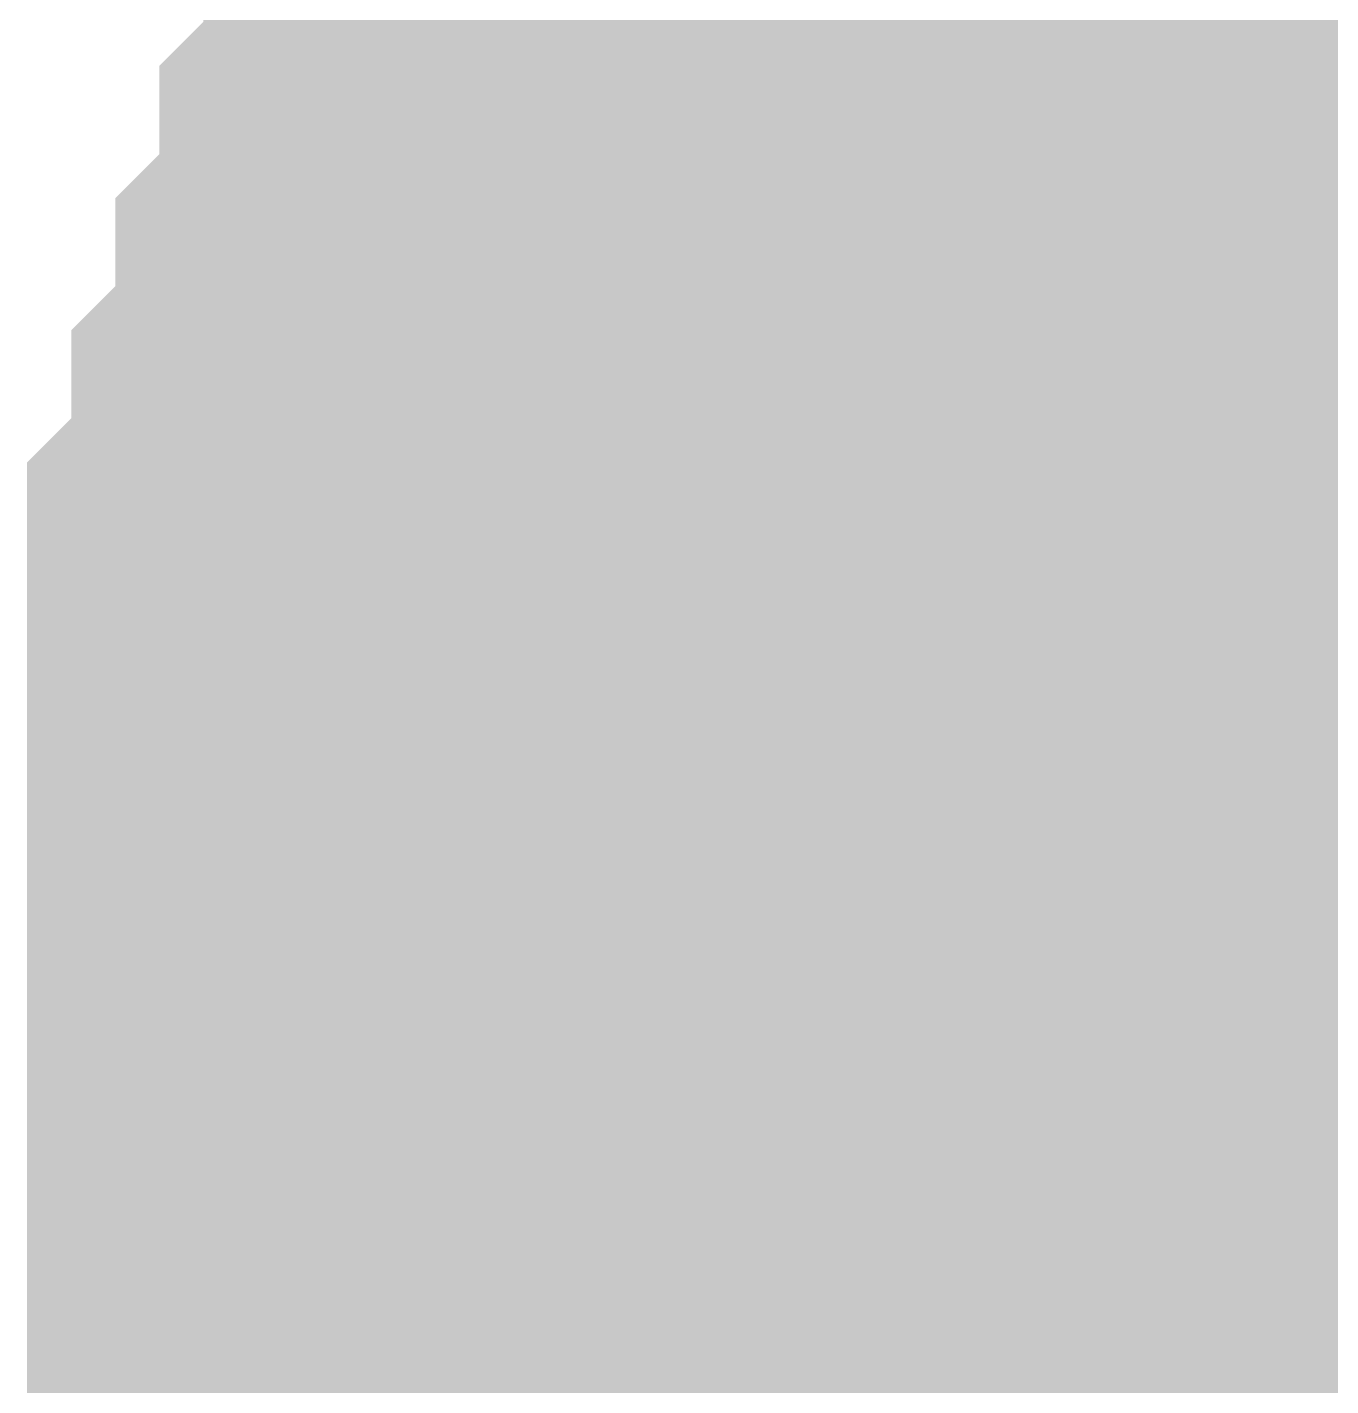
# Model space of a CAD drawing. Extents: x -0.1 to 65.1, y -1.2 to 30.1.
# Drawn here: x 23.9251 to 24.2635, y 6.4999 to 6.8524 of the extents above; entities that cross this region are included whole.
import ezdxf

# ---------------------------------------------------------------- set-up
doc = ezdxf.new("R2010")
doc.units = 0
doc.header["$MEASUREMENT"] = 0
doc.layers.get('0').update_dxf_attribs({"linetype": 'CONTINUOUS'})
doc.layers.add('2D_LINE_126', color=7, linetype='CONTINUOUS')

# ---------------------------------------------------------------- blocks, each defined once
blk = doc.blocks.new('SMOOTH_0$0254')
at = {"const_width": 0.0127}
blk.add_lwpolyline([(-0.00635, 0, 1), (0.00635, 0, 1)], format="xyb", close=True, dxfattribs=at)
blk = doc.blocks.new('DRAWING_63')
at = {"layer": '2D_LINE_126', "const_width": 0.0254}
for points in [[(-6.32079, -0.62865), (-6.32079, -0.64008), (-6.33222, -0.64008), (-6.33222, -0.65151), (-6.34365, -0.65151), (-6.34365, -0.66294), (-6.34365, -0.67437), (-6.34365, -0.6858), (-6.34365, -0.69723), (-6.34365, -0.70866), (-6.34365, -0.72009), (-6.34365, -0.73152), (-6.34365, -0.74295), (-6.34365, -0.75438), (-6.34365, -0.76581), (-6.34365, -0.77724), (-6.34365, -0.78867), (-6.34365, -0.8001), (-6.34365, -0.81153), (-6.34365, -0.82296), (-6.34365, -0.83439), (-6.34365, -0.84582), (-6.34365, -0.85725), (-6.34365, -0.86868), (-6.34365, -0.88011), (-6.34365, -0.89154), (-6.34365, -0.90297), (-6.34365, -0.9144), (-6.34365, -0.92583), (-6.34365, -0.93726), (-6.34365, -0.94869), (-6.34365, -0.96012), (-6.34365, -0.97155), (-6.34365, -0.98298), (-6.34365, -0.99441), (-6.34365, -1.00584), (-6.34365, -1.01727)], [(-6.08076, -1.01727), (-6.08076, -1.00584), (-6.08076, -0.99441), (-6.08076, -0.98298), (-6.08076, -0.97155), (-6.08076, -0.96012), (-6.08076, -0.94869), (-6.08076, -0.93726), (-6.08076, -0.92583), (-6.08076, -0.9144), (-6.08076, -0.90297), (-6.08076, -0.89154), (-6.08076, -0.88011), (-6.08076, -0.86868), (-6.08076, -0.85725), (-6.08076, -0.84582), (-6.08076, -0.83439), (-6.08076, -0.82296), (-6.08076, -0.81153), (-6.08076, -0.8001), (-6.08076, -0.78867), (-6.08076, -0.77724), (-6.08076, -0.76581), (-6.08076, -0.75438), (-6.08076, -0.74295), (-6.08076, -0.73152), (-6.08076, -0.72009), (-6.08076, -0.70866), (-6.08076, -0.69723), (-6.08076, -0.6858), (-6.08076, -0.67437), (-6.08076, -0.66294), (-6.08076, -0.65151), (-6.08076, -0.64008), (-6.08076, -0.62865)], [(-6.35508, -0.62865), (-6.35508, -0.64008), (-6.36651, -0.65151), (-6.37794, -0.66294), (-6.37794, -0.67437), (-6.37794, -0.6858), (-6.37794, -0.69723), (-6.37794, -0.70866), (-6.37794, -0.72009), (-6.37794, -0.73152), (-6.37794, -0.74295), (-6.37794, -0.75438), (-6.37794, -0.76581), (-6.37794, -0.77724), (-6.37794, -0.78867), (-6.37794, -0.8001), (-6.37794, -0.81153), (-6.37794, -0.82296), (-6.37794, -0.83439), (-6.37794, -0.84582), (-6.37794, -0.85725), (-6.37794, -0.86868), (-6.37794, -0.88011), (-6.37794, -0.89154), (-6.37794, -0.90297), (-6.37794, -0.9144), (-6.37794, -0.92583), (-6.37794, -0.93726), (-6.37794, -0.94869), (-6.37794, -0.96012), (-6.37794, -0.97155), (-6.37794, -0.98298), (-6.37794, -0.99441), (-6.37794, -1.00584), (-6.37794, -1.01727)], [(-6.34365, -0.62865), (-6.34365, -0.64008), (-6.35508, -0.64008), (-6.35508, -0.65151), (-6.36651, -0.65151), (-6.36651, -0.66294), (-6.36651, -0.67437), (-6.36651, -0.6858), (-6.36651, -0.69723), (-6.36651, -0.70866), (-6.36651, -0.72009), (-6.36651, -0.73152), (-6.36651, -0.74295), (-6.36651, -0.75438), (-6.36651, -0.76581), (-6.36651, -0.77724), (-6.36651, -0.78867), (-6.36651, -0.8001), (-6.36651, -0.81153), (-6.36651, -0.82296), (-6.36651, -0.83439), (-6.36651, -0.84582), (-6.36651, -0.85725), (-6.36651, -0.86868), (-6.36651, -0.88011), (-6.36651, -0.89154), (-6.36651, -0.90297), (-6.36651, -0.9144), (-6.36651, -0.92583), (-6.36651, -0.93726), (-6.36651, -0.94869), (-6.36651, -0.96012), (-6.36651, -0.97155), (-6.36651, -0.98298), (-6.36651, -0.99441), (-6.36651, -1.00584), (-6.36651, -1.01727)], [(-6.14934, -1.01727), (-6.14934, -1.00584), (-6.14934, -0.99441), (-6.14934, -0.98298), (-6.14934, -0.97155), (-6.14934, -0.96012), (-6.14934, -0.94869), (-6.14934, -0.93726), (-6.14934, -0.92583), (-6.14934, -0.9144), (-6.14934, -0.90297), (-6.14934, -0.89154), (-6.14934, -0.88011), (-6.14934, -0.86868), (-6.14934, -0.85725), (-6.14934, -0.84582), (-6.14934, -0.83439), (-6.14934, -0.82296), (-6.14934, -0.81153), (-6.14934, -0.8001), (-6.14934, -0.78867), (-6.14934, -0.77724), (-6.14934, -0.76581), (-6.14934, -0.75438), (-6.14934, -0.74295), (-6.14934, -0.73152), (-6.14934, -0.72009), (-6.14934, -0.70866), (-6.14934, -0.69723), (-6.14934, -0.6858), (-6.14934, -0.67437), (-6.14934, -0.66294), (-6.14934, -0.65151), (-6.14934, -0.64008), (-6.14934, -0.62865)], [(-6.13791, -1.01727), (-6.13791, -1.00584), (-6.13791, -0.99441), (-6.13791, -0.98298), (-6.13791, -0.97155), (-6.13791, -0.96012), (-6.13791, -0.94869), (-6.13791, -0.93726), (-6.13791, -0.92583), (-6.13791, -0.9144), (-6.13791, -0.90297), (-6.13791, -0.89154), (-6.13791, -0.88011), (-6.13791, -0.86868), (-6.13791, -0.85725), (-6.13791, -0.84582), (-6.13791, -0.83439), (-6.13791, -0.82296), (-6.13791, -0.81153), (-6.13791, -0.8001), (-6.13791, -0.78867), (-6.13791, -0.77724), (-6.13791, -0.76581), (-6.13791, -0.75438), (-6.13791, -0.74295), (-6.13791, -0.73152), (-6.13791, -0.72009), (-6.13791, -0.70866), (-6.13791, -0.69723), (-6.13791, -0.6858), (-6.13791, -0.67437), (-6.13791, -0.66294), (-6.13791, -0.65151), (-6.13791, -0.64008), (-6.13791, -0.62865)], [(-6.12648, -1.01727), (-6.12648, -1.00584), (-6.12648, -0.99441), (-6.12648, -0.98298), (-6.12648, -0.97155), (-6.12648, -0.96012), (-6.12648, -0.94869), (-6.12648, -0.93726), (-6.12648, -0.92583), (-6.12648, -0.9144), (-6.12648, -0.90297), (-6.12648, -0.89154), (-6.12648, -0.88011), (-6.12648, -0.86868), (-6.12648, -0.85725), (-6.12648, -0.84582), (-6.12648, -0.83439), (-6.12648, -0.82296), (-6.12648, -0.81153), (-6.12648, -0.8001), (-6.12648, -0.78867), (-6.12648, -0.77724), (-6.12648, -0.76581), (-6.12648, -0.75438), (-6.12648, -0.74295), (-6.12648, -0.73152), (-6.12648, -0.72009), (-6.12648, -0.70866), (-6.12648, -0.69723), (-6.12648, -0.6858), (-6.12648, -0.67437), (-6.12648, -0.66294), (-6.12648, -0.65151), (-6.12648, -0.64008), (-6.12648, -0.62865)], [(-6.11505, -1.01727), (-6.11505, -1.00584), (-6.11505, -0.99441), (-6.11505, -0.98298), (-6.11505, -0.97155), (-6.11505, -0.96012), (-6.11505, -0.94869), (-6.11505, -0.93726), (-6.11505, -0.92583), (-6.11505, -0.9144), (-6.11505, -0.90297), (-6.11505, -0.89154), (-6.11505, -0.88011), (-6.11505, -0.86868), (-6.11505, -0.85725), (-6.11505, -0.84582), (-6.11505, -0.83439), (-6.11505, -0.82296), (-6.11505, -0.81153), (-6.11505, -0.8001), (-6.11505, -0.78867), (-6.11505, -0.77724), (-6.11505, -0.76581), (-6.11505, -0.75438), (-6.11505, -0.74295), (-6.11505, -0.73152), (-6.11505, -0.72009), (-6.11505, -0.70866), (-6.11505, -0.69723), (-6.11505, -0.6858), (-6.11505, -0.67437), (-6.11505, -0.66294), (-6.11505, -0.65151), (-6.11505, -0.64008), (-6.11505, -0.62865)], [(-6.10362, -1.01727), (-6.10362, -1.00584), (-6.10362, -0.99441), (-6.10362, -0.98298), (-6.10362, -0.97155), (-6.10362, -0.96012), (-6.10362, -0.94869), (-6.10362, -0.93726), (-6.10362, -0.92583), (-6.10362, -0.9144), (-6.10362, -0.90297), (-6.10362, -0.89154), (-6.10362, -0.88011), (-6.10362, -0.86868), (-6.10362, -0.85725), (-6.10362, -0.84582), (-6.10362, -0.83439), (-6.10362, -0.82296), (-6.10362, -0.81153), (-6.10362, -0.8001), (-6.10362, -0.78867), (-6.10362, -0.77724), (-6.10362, -0.76581), (-6.10362, -0.75438), (-6.10362, -0.74295), (-6.10362, -0.73152), (-6.10362, -0.72009), (-6.10362, -0.70866), (-6.10362, -0.69723), (-6.10362, -0.6858), (-6.10362, -0.67437), (-6.10362, -0.66294), (-6.10362, -0.65151), (-6.10362, -0.64008), (-6.10362, -0.62865)], [(-6.33222, -0.62865), (-6.33222, -0.64008), (-6.34365, -0.64008), (-6.34365, -0.65151), (-6.35508, -0.65151), (-6.35508, -0.66294), (-6.35508, -0.67437), (-6.35508, -0.6858), (-6.35508, -0.69723), (-6.35508, -0.70866), (-6.35508, -0.72009), (-6.35508, -0.73152), (-6.35508, -0.74295), (-6.35508, -0.75438), (-6.35508, -0.76581), (-6.35508, -0.77724), (-6.35508, -0.78867), (-6.35508, -0.8001), (-6.35508, -0.81153), (-6.35508, -0.82296), (-6.35508, -0.83439), (-6.35508, -0.84582), (-6.35508, -0.85725), (-6.35508, -0.86868), (-6.35508, -0.88011), (-6.35508, -0.89154), (-6.35508, -0.90297), (-6.35508, -0.9144), (-6.35508, -0.92583), (-6.35508, -0.93726), (-6.35508, -0.94869), (-6.35508, -0.96012), (-6.35508, -0.97155), (-6.35508, -0.98298), (-6.35508, -0.99441), (-6.35508, -1.00584), (-6.35508, -1.01727)], [(-6.18363, -1.01727), (-6.18363, -1.00584), (-6.18363, -0.99441), (-6.18363, -0.98298), (-6.18363, -0.97155), (-6.18363, -0.96012), (-6.18363, -0.94869), (-6.18363, -0.93726), (-6.18363, -0.92583), (-6.18363, -0.9144), (-6.18363, -0.90297), (-6.18363, -0.89154), (-6.18363, -0.88011), (-6.18363, -0.86868), (-6.18363, -0.85725), (-6.18363, -0.84582), (-6.18363, -0.83439), (-6.18363, -0.82296), (-6.18363, -0.81153), (-6.18363, -0.8001), (-6.18363, -0.78867), (-6.18363, -0.77724), (-6.18363, -0.76581), (-6.18363, -0.75438), (-6.18363, -0.74295), (-6.18363, -0.73152), (-6.18363, -0.72009), (-6.18363, -0.70866), (-6.18363, -0.69723), (-6.18363, -0.6858), (-6.18363, -0.67437), (-6.18363, -0.66294), (-6.18363, -0.65151), (-6.18363, -0.64008), (-6.18363, -0.62865)], [(-6.1722, -1.01727), (-6.1722, -1.00584), (-6.1722, -0.99441), (-6.1722, -0.98298), (-6.1722, -0.97155), (-6.1722, -0.96012), (-6.1722, -0.94869), (-6.1722, -0.93726), (-6.1722, -0.92583), (-6.1722, -0.9144), (-6.1722, -0.90297), (-6.1722, -0.89154), (-6.1722, -0.88011), (-6.1722, -0.86868), (-6.1722, -0.85725), (-6.1722, -0.84582), (-6.1722, -0.83439), (-6.1722, -0.82296), (-6.1722, -0.81153), (-6.1722, -0.8001), (-6.1722, -0.78867), (-6.1722, -0.77724), (-6.1722, -0.76581), (-6.1722, -0.75438), (-6.1722, -0.74295), (-6.1722, -0.73152), (-6.1722, -0.72009), (-6.1722, -0.70866), (-6.1722, -0.69723), (-6.1722, -0.6858), (-6.1722, -0.67437), (-6.1722, -0.66294), (-6.1722, -0.65151), (-6.1722, -0.64008), (-6.1722, -0.62865)], [(-6.21792, -0.62865), (-6.21792, -0.64008), (-6.21792, -0.65151), (-6.21792, -0.66294), (-6.21792, -0.67437), (-6.21792, -0.6858), (-6.21792, -0.69723), (-6.21792, -0.70866), (-6.21792, -0.72009), (-6.21792, -0.73152), (-6.21792, -0.74295), (-6.21792, -0.75438), (-6.21792, -0.76581), (-6.21792, -0.77724), (-6.21792, -0.78867), (-6.21792, -0.8001), (-6.21792, -0.81153), (-6.21792, -0.82296), (-6.21792, -0.83439), (-6.21792, -0.84582), (-6.21792, -0.85725), (-6.21792, -0.86868), (-6.21792, -0.88011), (-6.21792, -0.89154), (-6.21792, -0.90297), (-6.21792, -0.9144), (-6.21792, -0.92583), (-6.21792, -0.93726), (-6.21792, -0.94869), (-6.21792, -0.96012), (-6.21792, -0.97155), (-6.21792, -0.98298), (-6.21792, -0.99441), (-6.21792, -1.00584), (-6.21792, -1.01727)], [(-6.20649, -1.01727), (-6.20649, -1.00584), (-6.20649, -0.99441), (-6.20649, -0.98298), (-6.20649, -0.97155), (-6.20649, -0.96012), (-6.20649, -0.94869), (-6.20649, -0.93726), (-6.20649, -0.92583), (-6.20649, -0.9144), (-6.20649, -0.90297), (-6.20649, -0.89154), (-6.20649, -0.88011), (-6.20649, -0.86868), (-6.20649, -0.85725), (-6.20649, -0.84582), (-6.20649, -0.83439), (-6.20649, -0.82296), (-6.20649, -0.81153), (-6.20649, -0.8001), (-6.20649, -0.78867), (-6.20649, -0.77724), (-6.20649, -0.76581), (-6.20649, -0.75438), (-6.20649, -0.74295), (-6.20649, -0.73152), (-6.20649, -0.72009), (-6.20649, -0.70866), (-6.20649, -0.69723), (-6.20649, -0.6858), (-6.20649, -0.67437), (-6.20649, -0.66294), (-6.20649, -0.65151), (-6.20649, -0.64008), (-6.20649, -0.62865)], [(-6.30936, -0.62865), (-6.30936, -0.64008), (-6.32079, -0.64008), (-6.32079, -0.65151), (-6.33222, -0.65151), (-6.33222, -0.66294), (-6.33222, -0.67437), (-6.33222, -0.6858), (-6.33222, -0.69723), (-6.33222, -0.70866), (-6.33222, -0.72009), (-6.33222, -0.73152), (-6.33222, -0.74295), (-6.33222, -0.75438), (-6.33222, -0.76581), (-6.33222, -0.77724), (-6.33222, -0.78867), (-6.33222, -0.8001), (-6.33222, -0.81153), (-6.33222, -0.82296), (-6.33222, -0.83439), (-6.33222, -0.84582), (-6.33222, -0.85725), (-6.33222, -0.86868), (-6.33222, -0.88011), (-6.33222, -0.89154), (-6.33222, -0.90297), (-6.33222, -0.9144), (-6.33222, -0.92583), (-6.33222, -0.93726), (-6.33222, -0.94869), (-6.33222, -0.96012), (-6.33222, -0.97155), (-6.33222, -0.98298), (-6.33222, -0.99441), (-6.33222, -1.00584), (-6.33222, -1.01727)], [(-6.24078, -0.62865), (-6.24078, -0.64008), (-6.24078, -0.65151), (-6.24078, -0.66294), (-6.24078, -0.67437), (-6.24078, -0.6858), (-6.24078, -0.69723), (-6.24078, -0.70866), (-6.24078, -0.72009), (-6.24078, -0.73152), (-6.24078, -0.74295), (-6.24078, -0.75438), (-6.24078, -0.76581), (-6.24078, -0.77724), (-6.24078, -0.78867), (-6.24078, -0.8001), (-6.24078, -0.81153), (-6.24078, -0.82296), (-6.24078, -0.83439), (-6.24078, -0.84582), (-6.24078, -0.85725), (-6.24078, -0.86868), (-6.24078, -0.88011), (-6.24078, -0.89154), (-6.24078, -0.90297), (-6.24078, -0.9144), (-6.24078, -0.92583), (-6.24078, -0.93726), (-6.24078, -0.94869), (-6.24078, -0.96012), (-6.24078, -0.97155), (-6.24078, -0.98298), (-6.24078, -0.99441), (-6.24078, -1.00584), (-6.24078, -1.01727)], [(-6.29793, -0.62865), (-6.29793, -0.64008), (-6.30936, -0.64008), (-6.30936, -0.65151), (-6.32079, -0.65151), (-6.32079, -0.66294), (-6.32079, -0.67437), (-6.32079, -0.6858), (-6.32079, -0.69723), (-6.32079, -0.70866), (-6.32079, -0.72009), (-6.32079, -0.73152), (-6.32079, -0.74295), (-6.32079, -0.75438), (-6.32079, -0.76581), (-6.32079, -0.77724), (-6.32079, -0.78867), (-6.32079, -0.8001), (-6.32079, -0.81153), (-6.32079, -0.82296), (-6.32079, -0.83439), (-6.32079, -0.84582), (-6.32079, -0.85725), (-6.32079, -0.86868), (-6.32079, -0.88011), (-6.32079, -0.89154), (-6.32079, -0.90297), (-6.32079, -0.9144), (-6.32079, -0.92583), (-6.32079, -0.93726), (-6.32079, -0.94869), (-6.32079, -0.96012), (-6.32079, -0.97155), (-6.32079, -0.98298), (-6.32079, -0.99441), (-6.32079, -1.00584), (-6.32079, -1.01727)], [(-6.27507, -0.62865), (-6.27507, -0.64008), (-6.27507, -0.65151), (-6.27507, -0.66294), (-6.27507, -0.67437), (-6.27507, -0.6858), (-6.27507, -0.69723), (-6.27507, -0.70866), (-6.27507, -0.72009), (-6.27507, -0.73152), (-6.27507, -0.74295), (-6.27507, -0.75438), (-6.27507, -0.76581), (-6.27507, -0.77724), (-6.27507, -0.78867), (-6.27507, -0.8001), (-6.27507, -0.81153), (-6.27507, -0.82296), (-6.27507, -0.83439), (-6.27507, -0.84582), (-6.27507, -0.85725), (-6.27507, -0.86868), (-6.27507, -0.88011), (-6.27507, -0.89154), (-6.27507, -0.90297), (-6.27507, -0.9144), (-6.27507, -0.92583), (-6.27507, -0.93726), (-6.27507, -0.94869), (-6.27507, -0.96012), (-6.27507, -0.97155), (-6.27507, -0.98298), (-6.27507, -0.99441), (-6.27507, -1.00584), (-6.27507, -1.01727)], [(-6.2865, -0.62865), (-6.2865, -0.64008), (-6.29793, -0.64008), (-6.29793, -0.65151), (-6.30936, -0.65151), (-6.30936, -0.66294), (-6.30936, -0.67437), (-6.30936, -0.6858), (-6.30936, -0.69723), (-6.30936, -0.70866), (-6.30936, -0.72009), (-6.30936, -0.73152), (-6.30936, -0.74295), (-6.30936, -0.75438), (-6.30936, -0.76581), (-6.30936, -0.77724), (-6.30936, -0.78867), (-6.30936, -0.8001), (-6.30936, -0.81153), (-6.30936, -0.82296), (-6.30936, -0.83439), (-6.30936, -0.84582), (-6.30936, -0.85725), (-6.30936, -0.86868), (-6.30936, -0.88011), (-6.30936, -0.89154), (-6.30936, -0.90297), (-6.30936, -0.9144), (-6.30936, -0.92583), (-6.30936, -0.93726), (-6.30936, -0.94869), (-6.30936, -0.96012), (-6.30936, -0.97155), (-6.30936, -0.98298), (-6.30936, -0.99441), (-6.30936, -1.00584), (-6.30936, -1.01727)], [(-6.29793, -1.01727), (-6.29793, -1.00584), (-6.29793, -0.99441), (-6.29793, -0.98298), (-6.29793, -0.97155), (-6.29793, -0.96012), (-6.29793, -0.94869), (-6.29793, -0.93726), (-6.29793, -0.92583), (-6.29793, -0.9144), (-6.29793, -0.90297), (-6.29793, -0.89154), (-6.29793, -0.88011), (-6.29793, -0.86868), (-6.29793, -0.85725), (-6.29793, -0.84582), (-6.29793, -0.83439), (-6.29793, -0.82296), (-6.29793, -0.81153), (-6.29793, -0.8001), (-6.29793, -0.78867), (-6.29793, -0.77724), (-6.29793, -0.76581), (-6.29793, -0.75438), (-6.29793, -0.74295), (-6.29793, -0.73152), (-6.29793, -0.72009), (-6.29793, -0.70866), (-6.29793, -0.69723), (-6.29793, -0.6858), (-6.29793, -0.67437), (-6.29793, -0.66294), (-6.29793, -0.65151), (-6.2865, -0.65151), (-6.2865, -0.64008), (-6.27507, -0.64008), (-6.26364, -0.64008), (-6.26364, -0.62865)], [(-6.25221, -0.62865), (-6.25221, -0.64008), (-6.26364, -0.64008), (-6.26364, -0.65151), (-6.27507, -0.65151), (-6.2865, -0.65151), (-6.2865, -0.66294), (-6.29793, -0.66294), (-6.30936, -0.66294), (-6.32079, -0.66294), (-6.33222, -0.66294), (-6.34365, -0.66294), (-6.35508, -0.66294), (-6.36651, -0.66294), (-6.37794, -0.66294)], [(-6.22935, -0.62865), (-6.22935, -0.64008), (-6.24078, -0.64008), (-6.25221, -0.64008), (-6.25221, -0.65151), (-6.26364, -0.65151), (-6.26364, -0.66294), (-6.27507, -0.66294), (-6.2865, -0.66294), (-6.2865, -0.67437), (-6.29793, -0.67437), (-6.30936, -0.67437), (-6.32079, -0.67437), (-6.33222, -0.67437), (-6.34365, -0.67437), (-6.35508, -0.67437), (-6.36651, -0.67437), (-6.37794, -0.67437)], [(-6.19506, -0.62865), (-6.19506, -0.64008), (-6.20649, -0.64008), (-6.21792, -0.64008), (-6.22935, -0.64008), (-6.22935, -0.65151), (-6.24078, -0.65151), (-6.25221, -0.65151), (-6.25221, -0.66294), (-6.26364, -0.66294), (-6.26364, -0.67437), (-6.27507, -0.67437), (-6.2865, -0.67437), (-6.2865, -0.6858), (-6.29793, -0.6858), (-6.30936, -0.6858), (-6.32079, -0.6858), (-6.33222, -0.6858), (-6.34365, -0.6858), (-6.35508, -0.6858), (-6.36651, -0.6858), (-6.37794, -0.6858), (-6.38937, -0.69723), (-6.38937, -0.70866), (-6.38937, -0.72009), (-6.4008, -0.73152), (-6.4008, -0.74295), (-6.4008, -0.75438), (-6.4008, -0.76581), (-6.4008, -0.77724), (-6.4008, -0.78867), (-6.4008, -0.8001), (-6.4008, -0.81153), (-6.4008, -0.82296), (-6.4008, -0.83439), (-6.4008, -0.84582), (-6.4008, -0.85725), (-6.4008, -0.86868), (-6.4008, -0.88011), (-6.4008, -0.89154), (-6.4008, -0.90297), (-6.4008, -0.9144), (-6.4008, -0.92583), (-6.4008, -0.93726), (-6.4008, -0.94869), (-6.4008, -0.96012), (-6.4008, -0.97155), (-6.4008, -0.98298), (-6.4008, -0.99441), (-6.4008, -1.00584), (-6.4008, -1.01727)], [(-6.41223, -0.99441), (-6.4008, -0.99441), (-6.38937, -0.99441), (-6.38937, -0.98298), (-6.37794, -0.98298), (-6.36651, -0.98298), (-6.35508, -0.98298), (-6.34365, -0.98298), (-6.33222, -0.98298), (-6.32079, -0.98298), (-6.30936, -0.98298), (-6.29793, -0.98298), (-6.2865, -0.98298), (-6.2865, -0.97155), (-6.27507, -0.97155), (-6.26364, -0.97155), (-6.26364, -0.96012), (-6.25221, -0.96012), (-6.25221, -0.94869), (-6.24078, -0.94869), (-6.22935, -0.94869), (-6.22935, -0.93726), (-6.21792, -0.93726), (-6.20649, -0.93726), (-6.19506, -0.93726), (-6.19506, -0.92583), (-6.18363, -0.92583), (-6.1722, -0.92583), (-6.16077, -0.92583), (-6.16077, -0.9144), (-6.14934, -0.9144), (-6.13791, -0.9144), (-6.12648, -0.9144), (-6.11505, -0.9144), (-6.10362, -0.9144), (-6.09219, -0.9144), (-6.09219, -0.90297), (-6.08076, -0.90297), (-6.06933, -0.90297)], [(-6.16077, -0.62865), (-6.16077, -0.64008), (-6.1722, -0.64008), (-6.18363, -0.64008), (-6.19506, -0.64008), (-6.19506, -0.65151), (-6.20649, -0.65151), (-6.21792, -0.65151), (-6.22935, -0.65151), (-6.22935, -0.66294), (-6.24078, -0.66294), (-6.25221, -0.66294), (-6.25221, -0.67437), (-6.26364, -0.67437), (-6.26364, -0.6858), (-6.27507, -0.6858), (-6.2865, -0.6858), (-6.2865, -0.69723), (-6.29793, -0.69723), (-6.30936, -0.69723), (-6.32079, -0.69723), (-6.33222, -0.69723), (-6.34365, -0.69723), (-6.35508, -0.69723), (-6.36651, -0.69723), (-6.37794, -0.69723), (-6.38937, -0.69723)], [(-6.09219, -0.62865), (-6.09219, -0.64008), (-6.10362, -0.64008), (-6.11505, -0.64008), (-6.12648, -0.64008), (-6.13791, -0.64008), (-6.14934, -0.64008), (-6.16077, -0.64008), (-6.16077, -0.65151), (-6.1722, -0.65151), (-6.18363, -0.65151), (-6.19506, -0.65151), (-6.19506, -0.66294), (-6.20649, -0.66294), (-6.21792, -0.66294), (-6.22935, -0.66294), (-6.22935, -0.67437), (-6.24078, -0.67437), (-6.25221, -0.67437), (-6.25221, -0.6858), (-6.26364, -0.6858), (-6.26364, -0.69723), (-6.27507, -0.69723), (-6.2865, -0.69723), (-6.2865, -0.70866), (-6.29793, -0.70866), (-6.30936, -0.70866), (-6.32079, -0.70866), (-6.33222, -0.70866), (-6.34365, -0.70866), (-6.35508, -0.70866), (-6.36651, -0.70866), (-6.37794, -0.70866), (-6.38937, -0.70866)], [(-6.06933, -0.64008), (-6.08076, -0.64008), (-6.09219, -0.64008), (-6.09219, -0.65151), (-6.10362, -0.65151), (-6.11505, -0.65151), (-6.12648, -0.65151), (-6.13791, -0.65151), (-6.14934, -0.65151), (-6.16077, -0.65151), (-6.16077, -0.66294), (-6.1722, -0.66294), (-6.18363, -0.66294), (-6.19506, -0.66294), (-6.19506, -0.67437), (-6.20649, -0.67437), (-6.21792, -0.67437), (-6.22935, -0.67437), (-6.22935, -0.6858), (-6.24078, -0.6858), (-6.25221, -0.6858), (-6.25221, -0.69723), (-6.26364, -0.69723), (-6.26364, -0.70866), (-6.27507, -0.70866), (-6.2865, -0.70866), (-6.2865, -0.72009), (-6.29793, -0.72009), (-6.30936, -0.72009), (-6.32079, -0.72009), (-6.33222, -0.72009), (-6.34365, -0.72009), (-6.35508, -0.72009), (-6.36651, -0.72009), (-6.37794, -0.72009), (-6.38937, -0.72009), (-6.38937, -0.73152), (-6.4008, -0.73152)], [(-6.06933, -0.65151), (-6.08076, -0.65151), (-6.09219, -0.65151), (-6.09219, -0.66294), (-6.10362, -0.66294), (-6.11505, -0.66294), (-6.12648, -0.66294), (-6.13791, -0.66294), (-6.14934, -0.66294), (-6.16077, -0.66294), (-6.16077, -0.67437), (-6.1722, -0.67437), (-6.18363, -0.67437), (-6.19506, -0.67437), (-6.19506, -0.6858), (-6.20649, -0.6858), (-6.21792, -0.6858), (-6.22935, -0.6858), (-6.22935, -0.69723), (-6.24078, -0.69723), (-6.25221, -0.69723), (-6.25221, -0.70866), (-6.26364, -0.70866), (-6.26364, -0.72009), (-6.27507, -0.72009), (-6.2865, -0.72009), (-6.2865, -0.73152), (-6.29793, -0.73152), (-6.30936, -0.73152), (-6.32079, -0.73152), (-6.33222, -0.73152), (-6.34365, -0.73152), (-6.35508, -0.73152), (-6.36651, -0.73152), (-6.37794, -0.73152), (-6.38937, -0.73152), (-6.38937, -0.74295), (-6.4008, -0.74295)], [(-6.06933, -0.66294), (-6.08076, -0.66294), (-6.09219, -0.66294), (-6.09219, -0.67437), (-6.10362, -0.67437), (-6.11505, -0.67437), (-6.12648, -0.67437), (-6.13791, -0.67437), (-6.14934, -0.67437), (-6.16077, -0.67437), (-6.16077, -0.6858), (-6.1722, -0.6858), (-6.18363, -0.6858), (-6.19506, -0.6858), (-6.19506, -0.69723), (-6.20649, -0.69723), (-6.21792, -0.69723), (-6.22935, -0.69723), (-6.22935, -0.70866), (-6.24078, -0.70866), (-6.25221, -0.70866), (-6.25221, -0.72009), (-6.26364, -0.72009), (-6.26364, -0.73152), (-6.27507, -0.73152), (-6.2865, -0.73152), (-6.2865, -0.74295), (-6.29793, -0.74295), (-6.30936, -0.74295), (-6.32079, -0.74295), (-6.33222, -0.74295), (-6.34365, -0.74295), (-6.35508, -0.74295), (-6.36651, -0.74295), (-6.37794, -0.74295), (-6.38937, -0.74295), (-6.38937, -0.75438), (-6.4008, -0.75438), (-6.41223, -0.76581), (-6.41223, -0.77724), (-6.41223, -0.78867), (-6.41223, -0.8001), (-6.41223, -0.81153), (-6.41223, -0.82296), (-6.41223, -0.83439), (-6.41223, -0.84582), (-6.41223, -0.85725), (-6.41223, -0.86868), (-6.41223, -0.88011), (-6.41223, -0.89154), (-6.41223, -0.90297), (-6.41223, -0.9144), (-6.41223, -0.92583), (-6.41223, -0.93726), (-6.41223, -0.94869), (-6.41223, -0.96012), (-6.41223, -0.97155), (-6.41223, -0.98298), (-6.41223, -0.99441), (-6.41223, -1.00584), (-6.41223, -1.01727)], [(-6.06933, -0.67437), (-6.08076, -0.67437), (-6.09219, -0.67437), (-6.09219, -0.6858), (-6.10362, -0.6858), (-6.11505, -0.6858), (-6.12648, -0.6858), (-6.13791, -0.6858), (-6.14934, -0.6858), (-6.16077, -0.6858), (-6.16077, -0.69723), (-6.1722, -0.69723), (-6.18363, -0.69723), (-6.19506, -0.69723), (-6.19506, -0.70866), (-6.20649, -0.70866), (-6.21792, -0.70866), (-6.22935, -0.70866), (-6.22935, -0.72009), (-6.24078, -0.72009), (-6.25221, -0.72009), (-6.25221, -0.73152), (-6.26364, -0.73152), (-6.26364, -0.74295), (-6.27507, -0.74295), (-6.2865, -0.74295), (-6.2865, -0.75438), (-6.29793, -0.75438), (-6.30936, -0.75438), (-6.32079, -0.75438), (-6.33222, -0.75438), (-6.34365, -0.75438), (-6.35508, -0.75438), (-6.36651, -0.75438), (-6.37794, -0.75438), (-6.38937, -0.75438), (-6.38937, -0.76581), (-6.4008, -0.76581), (-6.41223, -0.76581)], [(-6.06933, -0.6858), (-6.08076, -0.6858), (-6.09219, -0.6858), (-6.09219, -0.69723), (-6.10362, -0.69723), (-6.11505, -0.69723), (-6.12648, -0.69723), (-6.13791, -0.69723), (-6.14934, -0.69723), (-6.16077, -0.69723), (-6.16077, -0.70866), (-6.1722, -0.70866), (-6.18363, -0.70866), (-6.19506, -0.70866), (-6.19506, -0.72009), (-6.20649, -0.72009), (-6.21792, -0.72009), (-6.22935, -0.72009), (-6.22935, -0.73152), (-6.24078, -0.73152), (-6.25221, -0.73152), (-6.25221, -0.74295), (-6.26364, -0.74295), (-6.26364, -0.75438), (-6.27507, -0.75438), (-6.2865, -0.75438), (-6.2865, -0.76581), (-6.29793, -0.76581), (-6.30936, -0.76581), (-6.32079, -0.76581), (-6.33222, -0.76581), (-6.34365, -0.76581), (-6.35508, -0.76581), (-6.36651, -0.76581), (-6.37794, -0.76581), (-6.38937, -0.76581), (-6.38937, -0.77724), (-6.4008, -0.77724), (-6.41223, -0.77724)], [(-6.06933, -0.69723), (-6.08076, -0.69723), (-6.09219, -0.69723), (-6.09219, -0.70866), (-6.10362, -0.70866), (-6.11505, -0.70866), (-6.12648, -0.70866), (-6.13791, -0.70866), (-6.14934, -0.70866), (-6.16077, -0.70866), (-6.16077, -0.72009), (-6.1722, -0.72009), (-6.18363, -0.72009), (-6.19506, -0.72009), (-6.19506, -0.73152), (-6.20649, -0.73152), (-6.21792, -0.73152), (-6.22935, -0.73152), (-6.22935, -0.74295), (-6.24078, -0.74295), (-6.25221, -0.74295), (-6.25221, -0.75438), (-6.26364, -0.75438), (-6.26364, -0.76581), (-6.27507, -0.76581), (-6.2865, -0.76581), (-6.2865, -0.77724), (-6.29793, -0.77724), (-6.30936, -0.77724), (-6.32079, -0.77724), (-6.33222, -0.77724), (-6.34365, -0.77724), (-6.35508, -0.77724), (-6.36651, -0.77724), (-6.37794, -0.77724), (-6.38937, -0.77724), (-6.38937, -0.78867), (-6.4008, -0.78867), (-6.41223, -0.78867)], [(-6.06933, -0.70866), (-6.08076, -0.70866), (-6.09219, -0.70866), (-6.09219, -0.72009), (-6.10362, -0.72009), (-6.11505, -0.72009), (-6.12648, -0.72009), (-6.13791, -0.72009), (-6.14934, -0.72009), (-6.16077, -0.72009), (-6.16077, -0.73152), (-6.1722, -0.73152), (-6.18363, -0.73152), (-6.19506, -0.73152), (-6.19506, -0.74295), (-6.20649, -0.74295), (-6.21792, -0.74295), (-6.22935, -0.74295), (-6.22935, -0.75438), (-6.24078, -0.75438), (-6.25221, -0.75438), (-6.25221, -0.76581), (-6.26364, -0.76581), (-6.26364, -0.77724), (-6.27507, -0.77724), (-6.2865, -0.77724), (-6.2865, -0.78867), (-6.29793, -0.78867), (-6.30936, -0.78867), (-6.32079, -0.78867), (-6.33222, -0.78867), (-6.34365, -0.78867), (-6.35508, -0.78867), (-6.36651, -0.78867), (-6.37794, -0.78867), (-6.38937, -0.78867), (-6.38937, -0.8001), (-6.4008, -0.8001), (-6.41223, -0.8001)], [(-6.06933, -0.72009), (-6.08076, -0.72009), (-6.09219, -0.72009), (-6.09219, -0.73152), (-6.10362, -0.73152), (-6.11505, -0.73152), (-6.12648, -0.73152), (-6.13791, -0.73152), (-6.14934, -0.73152), (-6.16077, -0.73152), (-6.16077, -0.74295), (-6.1722, -0.74295), (-6.18363, -0.74295), (-6.19506, -0.74295), (-6.19506, -0.75438), (-6.20649, -0.75438), (-6.21792, -0.75438), (-6.22935, -0.75438), (-6.22935, -0.76581), (-6.24078, -0.76581), (-6.25221, -0.76581), (-6.25221, -0.77724), (-6.26364, -0.77724), (-6.26364, -0.78867), (-6.27507, -0.78867), (-6.2865, -0.78867), (-6.2865, -0.8001), (-6.29793, -0.8001), (-6.30936, -0.8001), (-6.32079, -0.8001), (-6.33222, -0.8001), (-6.34365, -0.8001), (-6.35508, -0.8001), (-6.36651, -0.8001), (-6.37794, -0.8001), (-6.38937, -0.8001), (-6.38937, -0.81153), (-6.4008, -0.81153), (-6.41223, -0.81153)], [(-6.06933, -0.73152), (-6.08076, -0.73152), (-6.09219, -0.73152), (-6.09219, -0.74295), (-6.10362, -0.74295), (-6.11505, -0.74295), (-6.12648, -0.74295), (-6.13791, -0.74295), (-6.14934, -0.74295), (-6.16077, -0.74295), (-6.16077, -0.75438), (-6.1722, -0.75438), (-6.18363, -0.75438), (-6.19506, -0.75438), (-6.19506, -0.76581), (-6.20649, -0.76581), (-6.21792, -0.76581), (-6.22935, -0.76581), (-6.22935, -0.77724), (-6.24078, -0.77724), (-6.25221, -0.77724), (-6.25221, -0.78867), (-6.26364, -0.78867), (-6.26364, -0.8001), (-6.27507, -0.8001), (-6.2865, -0.8001), (-6.2865, -0.81153), (-6.29793, -0.81153), (-6.30936, -0.81153), (-6.32079, -0.81153), (-6.33222, -0.81153), (-6.34365, -0.81153), (-6.35508, -0.81153), (-6.36651, -0.81153), (-6.37794, -0.81153), (-6.38937, -0.81153), (-6.38937, -0.82296), (-6.4008, -0.82296), (-6.41223, -0.82296)], [(-6.06933, -0.74295), (-6.08076, -0.74295), (-6.09219, -0.74295), (-6.09219, -0.75438), (-6.10362, -0.75438), (-6.11505, -0.75438), (-6.12648, -0.75438), (-6.13791, -0.75438), (-6.14934, -0.75438), (-6.16077, -0.75438), (-6.16077, -0.76581), (-6.1722, -0.76581), (-6.18363, -0.76581), (-6.19506, -0.76581), (-6.19506, -0.77724), (-6.20649, -0.77724), (-6.21792, -0.77724), (-6.22935, -0.77724), (-6.22935, -0.78867), (-6.24078, -0.78867), (-6.25221, -0.78867), (-6.25221, -0.8001), (-6.26364, -0.8001), (-6.26364, -0.81153), (-6.27507, -0.81153), (-6.2865, -0.81153), (-6.2865, -0.82296), (-6.29793, -0.82296), (-6.30936, -0.82296), (-6.32079, -0.82296), (-6.33222, -0.82296), (-6.34365, -0.82296), (-6.35508, -0.82296), (-6.36651, -0.82296), (-6.37794, -0.82296), (-6.38937, -0.82296), (-6.38937, -0.83439), (-6.4008, -0.83439), (-6.41223, -0.83439)], [(-6.06933, -0.75438), (-6.08076, -0.75438), (-6.09219, -0.75438), (-6.09219, -0.76581), (-6.10362, -0.76581), (-6.11505, -0.76581), (-6.12648, -0.76581), (-6.13791, -0.76581), (-6.14934, -0.76581), (-6.16077, -0.76581), (-6.16077, -0.77724), (-6.1722, -0.77724), (-6.18363, -0.77724), (-6.19506, -0.77724), (-6.19506, -0.78867), (-6.20649, -0.78867), (-6.21792, -0.78867), (-6.22935, -0.78867), (-6.22935, -0.8001), (-6.24078, -0.8001), (-6.25221, -0.8001), (-6.25221, -0.81153), (-6.26364, -0.81153), (-6.26364, -0.82296), (-6.27507, -0.82296), (-6.2865, -0.82296), (-6.2865, -0.83439), (-6.29793, -0.83439), (-6.30936, -0.83439), (-6.32079, -0.83439), (-6.33222, -0.83439), (-6.34365, -0.83439), (-6.35508, -0.83439), (-6.36651, -0.83439), (-6.37794, -0.83439), (-6.38937, -0.83439), (-6.38937, -0.84582), (-6.4008, -0.84582), (-6.41223, -0.84582)], [(-6.06933, -0.76581), (-6.08076, -0.76581), (-6.09219, -0.76581), (-6.09219, -0.77724), (-6.10362, -0.77724), (-6.11505, -0.77724), (-6.12648, -0.77724), (-6.13791, -0.77724), (-6.14934, -0.77724), (-6.16077, -0.77724), (-6.16077, -0.78867), (-6.1722, -0.78867), (-6.18363, -0.78867), (-6.19506, -0.78867), (-6.19506, -0.8001), (-6.20649, -0.8001), (-6.21792, -0.8001), (-6.22935, -0.8001), (-6.22935, -0.81153), (-6.24078, -0.81153), (-6.25221, -0.81153), (-6.25221, -0.82296), (-6.26364, -0.82296), (-6.26364, -0.83439), (-6.27507, -0.83439), (-6.2865, -0.83439), (-6.2865, -0.84582), (-6.29793, -0.84582), (-6.30936, -0.84582), (-6.32079, -0.84582), (-6.33222, -0.84582), (-6.34365, -0.84582), (-6.35508, -0.84582), (-6.36651, -0.84582), (-6.37794, -0.84582), (-6.38937, -0.84582), (-6.38937, -0.85725), (-6.4008, -0.85725), (-6.41223, -0.85725)], [(-6.06933, -0.77724), (-6.08076, -0.77724), (-6.09219, -0.77724), (-6.09219, -0.78867), (-6.10362, -0.78867), (-6.11505, -0.78867), (-6.12648, -0.78867), (-6.13791, -0.78867), (-6.14934, -0.78867), (-6.16077, -0.78867), (-6.16077, -0.8001), (-6.1722, -0.8001), (-6.18363, -0.8001), (-6.19506, -0.8001), (-6.19506, -0.81153), (-6.20649, -0.81153), (-6.21792, -0.81153), (-6.22935, -0.81153), (-6.22935, -0.82296), (-6.24078, -0.82296), (-6.25221, -0.82296), (-6.25221, -0.83439), (-6.26364, -0.83439), (-6.26364, -0.84582), (-6.27507, -0.84582), (-6.2865, -0.84582), (-6.2865, -0.85725), (-6.29793, -0.85725), (-6.30936, -0.85725), (-6.32079, -0.85725), (-6.33222, -0.85725), (-6.34365, -0.85725), (-6.35508, -0.85725), (-6.36651, -0.85725), (-6.37794, -0.85725), (-6.38937, -0.85725), (-6.38937, -0.86868), (-6.4008, -0.86868), (-6.41223, -0.86868)], [(-6.06933, -0.78867), (-6.08076, -0.78867), (-6.09219, -0.78867), (-6.09219, -0.8001), (-6.10362, -0.8001), (-6.11505, -0.8001), (-6.12648, -0.8001), (-6.13791, -0.8001), (-6.14934, -0.8001), (-6.16077, -0.8001), (-6.16077, -0.81153), (-6.1722, -0.81153), (-6.18363, -0.81153), (-6.19506, -0.81153), (-6.19506, -0.82296), (-6.20649, -0.82296), (-6.21792, -0.82296), (-6.22935, -0.82296), (-6.22935, -0.83439), (-6.24078, -0.83439), (-6.25221, -0.83439), (-6.25221, -0.84582), (-6.26364, -0.84582), (-6.26364, -0.85725), (-6.27507, -0.85725), (-6.2865, -0.85725), (-6.2865, -0.86868), (-6.29793, -0.86868), (-6.30936, -0.86868), (-6.32079, -0.86868), (-6.33222, -0.86868), (-6.34365, -0.86868), (-6.35508, -0.86868), (-6.36651, -0.86868), (-6.37794, -0.86868), (-6.38937, -0.86868), (-6.38937, -0.88011), (-6.4008, -0.88011), (-6.41223, -0.88011)], [(-6.06933, -0.8001), (-6.08076, -0.8001), (-6.09219, -0.8001), (-6.09219, -0.81153), (-6.10362, -0.81153), (-6.11505, -0.81153), (-6.12648, -0.81153), (-6.13791, -0.81153), (-6.14934, -0.81153), (-6.16077, -0.81153), (-6.16077, -0.82296), (-6.1722, -0.82296), (-6.18363, -0.82296), (-6.19506, -0.82296), (-6.19506, -0.83439), (-6.20649, -0.83439), (-6.21792, -0.83439), (-6.22935, -0.83439), (-6.22935, -0.84582), (-6.24078, -0.84582), (-6.25221, -0.84582), (-6.25221, -0.85725), (-6.26364, -0.85725), (-6.26364, -0.86868), (-6.27507, -0.86868), (-6.2865, -0.86868), (-6.2865, -0.88011), (-6.29793, -0.88011), (-6.30936, -0.88011), (-6.32079, -0.88011), (-6.33222, -0.88011), (-6.34365, -0.88011), (-6.35508, -0.88011), (-6.36651, -0.88011), (-6.37794, -0.88011), (-6.38937, -0.88011), (-6.38937, -0.89154), (-6.4008, -0.89154), (-6.41223, -0.89154)], [(-6.41223, -0.90297), (-6.4008, -0.90297), (-6.38937, -0.90297), (-6.38937, -0.89154), (-6.37794, -0.89154), (-6.36651, -0.89154), (-6.35508, -0.89154), (-6.34365, -0.89154), (-6.33222, -0.89154), (-6.32079, -0.89154), (-6.30936, -0.89154), (-6.29793, -0.89154), (-6.2865, -0.89154), (-6.2865, -0.88011), (-6.27507, -0.88011), (-6.26364, -0.88011), (-6.26364, -0.86868), (-6.25221, -0.86868), (-6.25221, -0.85725), (-6.24078, -0.85725), (-6.22935, -0.85725), (-6.22935, -0.84582), (-6.21792, -0.84582), (-6.20649, -0.84582), (-6.19506, -0.84582), (-6.19506, -0.83439), (-6.18363, -0.83439), (-6.1722, -0.83439), (-6.16077, -0.83439), (-6.16077, -0.82296), (-6.14934, -0.82296), (-6.13791, -0.82296), (-6.12648, -0.82296), (-6.11505, -0.82296), (-6.10362, -0.82296), (-6.09219, -0.82296), (-6.09219, -0.81153), (-6.08076, -0.81153), (-6.06933, -0.81153)], [(-6.41223, -0.9144), (-6.4008, -0.9144), (-6.38937, -0.9144), (-6.38937, -0.90297), (-6.37794, -0.90297), (-6.36651, -0.90297), (-6.35508, -0.90297), (-6.34365, -0.90297), (-6.33222, -0.90297), (-6.32079, -0.90297), (-6.30936, -0.90297), (-6.29793, -0.90297), (-6.2865, -0.90297), (-6.2865, -0.89154), (-6.27507, -0.89154), (-6.26364, -0.89154), (-6.26364, -0.88011), (-6.25221, -0.88011), (-6.25221, -0.86868), (-6.24078, -0.86868), (-6.22935, -0.86868), (-6.22935, -0.85725), (-6.21792, -0.85725), (-6.20649, -0.85725), (-6.19506, -0.85725), (-6.19506, -0.84582), (-6.18363, -0.84582), (-6.1722, -0.84582), (-6.16077, -0.84582), (-6.16077, -0.83439), (-6.14934, -0.83439), (-6.13791, -0.83439), (-6.12648, -0.83439), (-6.11505, -0.83439), (-6.10362, -0.83439), (-6.09219, -0.83439), (-6.09219, -0.82296), (-6.08076, -0.82296), (-6.06933, -0.82296)], [(-6.41223, -0.92583), (-6.4008, -0.92583), (-6.38937, -0.92583), (-6.38937, -0.9144), (-6.37794, -0.9144), (-6.36651, -0.9144), (-6.35508, -0.9144), (-6.34365, -0.9144), (-6.33222, -0.9144), (-6.32079, -0.9144), (-6.30936, -0.9144), (-6.29793, -0.9144), (-6.2865, -0.9144), (-6.2865, -0.90297), (-6.27507, -0.90297), (-6.26364, -0.90297), (-6.26364, -0.89154), (-6.25221, -0.89154), (-6.25221, -0.88011), (-6.24078, -0.88011), (-6.22935, -0.88011), (-6.22935, -0.86868), (-6.21792, -0.86868), (-6.20649, -0.86868), (-6.19506, -0.86868), (-6.19506, -0.85725), (-6.18363, -0.85725), (-6.1722, -0.85725), (-6.16077, -0.85725), (-6.16077, -0.84582), (-6.14934, -0.84582), (-6.13791, -0.84582), (-6.12648, -0.84582), (-6.11505, -0.84582), (-6.10362, -0.84582), (-6.09219, -0.84582), (-6.09219, -0.83439), (-6.08076, -0.83439), (-6.06933, -0.83439)], [(-6.41223, -0.93726), (-6.4008, -0.93726), (-6.38937, -0.93726), (-6.38937, -0.92583), (-6.37794, -0.92583), (-6.36651, -0.92583), (-6.35508, -0.92583), (-6.34365, -0.92583), (-6.33222, -0.92583), (-6.32079, -0.92583), (-6.30936, -0.92583), (-6.29793, -0.92583), (-6.2865, -0.92583), (-6.2865, -0.9144), (-6.27507, -0.9144), (-6.26364, -0.9144), (-6.26364, -0.90297), (-6.25221, -0.90297), (-6.25221, -0.89154), (-6.24078, -0.89154), (-6.22935, -0.89154), (-6.22935, -0.88011), (-6.21792, -0.88011), (-6.20649, -0.88011), (-6.19506, -0.88011), (-6.19506, -0.86868), (-6.18363, -0.86868), (-6.1722, -0.86868), (-6.16077, -0.86868), (-6.16077, -0.85725), (-6.14934, -0.85725), (-6.13791, -0.85725), (-6.12648, -0.85725), (-6.11505, -0.85725), (-6.10362, -0.85725), (-6.09219, -0.85725), (-6.09219, -0.84582), (-6.08076, -0.84582), (-6.06933, -0.84582)], [(-6.41223, -0.94869), (-6.4008, -0.94869), (-6.38937, -0.94869), (-6.38937, -0.93726), (-6.37794, -0.93726), (-6.36651, -0.93726), (-6.35508, -0.93726), (-6.34365, -0.93726), (-6.33222, -0.93726), (-6.32079, -0.93726), (-6.30936, -0.93726), (-6.29793, -0.93726), (-6.2865, -0.93726), (-6.2865, -0.92583), (-6.27507, -0.92583), (-6.26364, -0.92583), (-6.26364, -0.9144), (-6.25221, -0.9144), (-6.25221, -0.90297), (-6.24078, -0.90297), (-6.22935, -0.90297), (-6.22935, -0.89154), (-6.21792, -0.89154), (-6.20649, -0.89154), (-6.19506, -0.89154), (-6.19506, -0.88011), (-6.18363, -0.88011), (-6.1722, -0.88011), (-6.16077, -0.88011), (-6.16077, -0.86868), (-6.14934, -0.86868), (-6.13791, -0.86868), (-6.12648, -0.86868), (-6.11505, -0.86868), (-6.10362, -0.86868), (-6.09219, -0.86868), (-6.09219, -0.85725), (-6.08076, -0.85725), (-6.06933, -0.85725)], [(-6.41223, -0.96012), (-6.4008, -0.96012), (-6.38937, -0.96012), (-6.38937, -0.94869), (-6.37794, -0.94869), (-6.36651, -0.94869), (-6.35508, -0.94869), (-6.34365, -0.94869), (-6.33222, -0.94869), (-6.32079, -0.94869), (-6.30936, -0.94869), (-6.29793, -0.94869), (-6.2865, -0.94869), (-6.2865, -0.93726), (-6.27507, -0.93726), (-6.26364, -0.93726), (-6.26364, -0.92583), (-6.25221, -0.92583), (-6.25221, -0.9144), (-6.24078, -0.9144), (-6.22935, -0.9144), (-6.22935, -0.90297), (-6.21792, -0.90297), (-6.20649, -0.90297), (-6.19506, -0.90297), (-6.19506, -0.89154), (-6.18363, -0.89154), (-6.1722, -0.89154), (-6.16077, -0.89154), (-6.16077, -0.88011), (-6.14934, -0.88011), (-6.13791, -0.88011), (-6.12648, -0.88011), (-6.11505, -0.88011), (-6.10362, -0.88011), (-6.09219, -0.88011), (-6.09219, -0.86868), (-6.08076, -0.86868), (-6.06933, -0.86868)], [(-6.41223, -0.97155), (-6.4008, -0.97155), (-6.38937, -0.97155), (-6.38937, -0.96012), (-6.37794, -0.96012), (-6.36651, -0.96012), (-6.35508, -0.96012), (-6.34365, -0.96012), (-6.33222, -0.96012), (-6.32079, -0.96012), (-6.30936, -0.96012), (-6.29793, -0.96012), (-6.2865, -0.96012), (-6.2865, -0.94869), (-6.27507, -0.94869), (-6.26364, -0.94869), (-6.26364, -0.93726), (-6.25221, -0.93726), (-6.25221, -0.92583), (-6.24078, -0.92583), (-6.22935, -0.92583), (-6.22935, -0.9144), (-6.21792, -0.9144), (-6.20649, -0.9144), (-6.19506, -0.9144), (-6.19506, -0.90297), (-6.18363, -0.90297), (-6.1722, -0.90297), (-6.16077, -0.90297), (-6.16077, -0.89154), (-6.14934, -0.89154), (-6.13791, -0.89154), (-6.12648, -0.89154), (-6.11505, -0.89154), (-6.10362, -0.89154), (-6.09219, -0.89154), (-6.09219, -0.88011), (-6.08076, -0.88011), (-6.06933, -0.88011)], [(-6.41223, -0.98298), (-6.4008, -0.98298), (-6.38937, -0.98298), (-6.38937, -0.97155), (-6.37794, -0.97155), (-6.36651, -0.97155), (-6.35508, -0.97155), (-6.34365, -0.97155), (-6.33222, -0.97155), (-6.32079, -0.97155), (-6.30936, -0.97155), (-6.29793, -0.97155), (-6.2865, -0.97155), (-6.2865, -0.96012), (-6.27507, -0.96012), (-6.26364, -0.96012), (-6.26364, -0.94869), (-6.25221, -0.94869), (-6.25221, -0.93726), (-6.24078, -0.93726), (-6.22935, -0.93726), (-6.22935, -0.92583), (-6.21792, -0.92583), (-6.20649, -0.92583), (-6.19506, -0.92583), (-6.19506, -0.9144), (-6.18363, -0.9144), (-6.1722, -0.9144), (-6.16077, -0.9144), (-6.16077, -0.90297), (-6.14934, -0.90297), (-6.13791, -0.90297), (-6.12648, -0.90297), (-6.11505, -0.90297), (-6.10362, -0.90297), (-6.09219, -0.90297), (-6.09219, -0.89154), (-6.08076, -0.89154), (-6.06933, -0.89154)], [(-6.41223, -1.00584), (-6.4008, -1.00584), (-6.38937, -1.00584), (-6.38937, -0.99441), (-6.37794, -0.99441), (-6.36651, -0.99441), (-6.35508, -0.99441), (-6.34365, -0.99441), (-6.33222, -0.99441), (-6.32079, -0.99441), (-6.30936, -0.99441), (-6.29793, -0.99441), (-6.2865, -0.99441), (-6.2865, -0.98298), (-6.27507, -0.98298), (-6.26364, -0.98298), (-6.26364, -0.97155), (-6.25221, -0.97155), (-6.25221, -0.96012), (-6.24078, -0.96012), (-6.22935, -0.96012), (-6.22935, -0.94869), (-6.21792, -0.94869), (-6.20649, -0.94869), (-6.19506, -0.94869), (-6.19506, -0.93726), (-6.18363, -0.93726), (-6.1722, -0.93726), (-6.16077, -0.93726), (-6.16077, -0.92583), (-6.14934, -0.92583), (-6.13791, -0.92583), (-6.12648, -0.92583), (-6.11505, -0.92583), (-6.10362, -0.92583), (-6.09219, -0.92583), (-6.09219, -0.9144), (-6.08076, -0.9144), (-6.06933, -0.9144)], [(-6.38937, -1.01727), (-6.38937, -1.00584), (-6.37794, -1.00584), (-6.36651, -1.00584), (-6.35508, -1.00584), (-6.34365, -1.00584), (-6.33222, -1.00584), (-6.32079, -1.00584), (-6.30936, -1.00584), (-6.29793, -1.00584), (-6.2865, -1.00584), (-6.2865, -0.99441), (-6.27507, -0.99441), (-6.26364, -0.99441), (-6.26364, -0.98298), (-6.25221, -0.98298), (-6.25221, -0.97155), (-6.24078, -0.97155), (-6.22935, -0.97155), (-6.22935, -0.96012), (-6.21792, -0.96012), (-6.20649, -0.96012), (-6.19506, -0.96012), (-6.19506, -0.94869), (-6.18363, -0.94869), (-6.1722, -0.94869), (-6.16077, -0.94869), (-6.16077, -0.93726), (-6.14934, -0.93726), (-6.13791, -0.93726), (-6.12648, -0.93726), (-6.11505, -0.93726), (-6.10362, -0.93726), (-6.09219, -0.93726), (-6.09219, -0.92583), (-6.08076, -0.92583), (-6.06933, -0.92583)], [(-6.2865, -1.01727), (-6.2865, -1.00584), (-6.27507, -1.00584), (-6.26364, -1.00584), (-6.26364, -0.99441), (-6.25221, -0.99441), (-6.25221, -0.98298), (-6.24078, -0.98298), (-6.22935, -0.98298), (-6.22935, -0.97155), (-6.21792, -0.97155), (-6.20649, -0.97155), (-6.19506, -0.97155), (-6.19506, -0.96012), (-6.18363, -0.96012), (-6.1722, -0.96012), (-6.16077, -0.96012), (-6.16077, -0.94869), (-6.14934, -0.94869), (-6.13791, -0.94869), (-6.12648, -0.94869), (-6.11505, -0.94869), (-6.10362, -0.94869), (-6.09219, -0.94869), (-6.09219, -0.93726), (-6.08076, -0.93726), (-6.06933, -0.93726)], [(-6.26364, -1.01727), (-6.26364, -1.00584), (-6.25221, -1.00584), (-6.25221, -0.99441), (-6.24078, -0.99441), (-6.22935, -0.99441), (-6.22935, -0.98298), (-6.21792, -0.98298), (-6.20649, -0.98298), (-6.19506, -0.98298), (-6.19506, -0.97155), (-6.18363, -0.97155), (-6.1722, -0.97155), (-6.16077, -0.97155), (-6.16077, -0.96012), (-6.14934, -0.96012), (-6.13791, -0.96012), (-6.12648, -0.96012), (-6.11505, -0.96012), (-6.10362, -0.96012), (-6.09219, -0.96012), (-6.09219, -0.94869), (-6.08076, -0.94869), (-6.06933, -0.94869)], [(-6.25221, -1.01727), (-6.25221, -1.00584), (-6.24078, -1.00584), (-6.22935, -1.00584), (-6.22935, -0.99441), (-6.21792, -0.99441), (-6.20649, -0.99441), (-6.19506, -0.99441), (-6.19506, -0.98298), (-6.18363, -0.98298), (-6.1722, -0.98298), (-6.16077, -0.98298), (-6.16077, -0.97155), (-6.14934, -0.97155), (-6.13791, -0.97155), (-6.12648, -0.97155), (-6.11505, -0.97155), (-6.10362, -0.97155), (-6.09219, -0.97155), (-6.09219, -0.96012), (-6.08076, -0.96012), (-6.06933, -0.96012)], [(-6.22935, -1.01727), (-6.22935, -1.00584), (-6.21792, -1.00584), (-6.20649, -1.00584), (-6.19506, -1.00584), (-6.19506, -0.99441), (-6.18363, -0.99441), (-6.1722, -0.99441), (-6.16077, -0.99441), (-6.16077, -0.98298), (-6.14934, -0.98298), (-6.13791, -0.98298), (-6.12648, -0.98298), (-6.11505, -0.98298), (-6.10362, -0.98298), (-6.09219, -0.98298), (-6.09219, -0.97155), (-6.08076, -0.97155), (-6.06933, -0.97155)], [(-6.19506, -1.01727), (-6.19506, -1.00584), (-6.18363, -1.00584), (-6.1722, -1.00584), (-6.16077, -1.00584), (-6.16077, -0.99441), (-6.14934, -0.99441), (-6.13791, -0.99441), (-6.12648, -0.99441), (-6.11505, -0.99441), (-6.10362, -0.99441), (-6.09219, -0.99441), (-6.09219, -0.98298), (-6.08076, -0.98298), (-6.06933, -0.98298)], [(-6.16077, -1.01727), (-6.16077, -1.00584), (-6.14934, -1.00584), (-6.13791, -1.00584), (-6.12648, -1.00584), (-6.11505, -1.00584), (-6.10362, -1.00584), (-6.09219, -1.00584), (-6.09219, -0.99441), (-6.08076, -0.99441), (-6.06933, -0.99441)], [(-6.09219, -1.01727), (-6.09219, -1.00584), (-6.08076, -1.00584), (-6.06933, -1.00584), (-6.0579, -1.00584), (-6.04647, -1.00584), (-6.03504, -1.00584), (-6.02361, -1.00584), (-6.01218, -1.00584), (-6.00075, -1.00584), (-5.98932, -1.00584), (-5.97789, -1.00584), (-5.96646, -1.00584), (-5.95503, -1.00584), (-5.9436, -1.00584), (-5.93217, -1.00584), (-5.92074, -1.00584), (-5.90931, -1.00584), (-5.89788, -1.00584), (-5.88645, -1.00584), (-5.87502, -1.00584), (-5.86359, -1.00584), (-5.85216, -1.00584), (-5.84073, -1.00584)]]:
    blk.add_lwpolyline(points, dxfattribs=at)
at = {"layer": '2D_LINE_126'}
for p in [(-6.41223, -0.90297), (-6.4008, -0.90297), (-6.41223, -0.9144), (-6.4008, -0.9144), (-6.41223, -0.92583), (-6.4008, -0.92583), (-6.41223, -0.93726), (-6.4008, -0.93726), (-6.41223, -0.94869), (-6.4008, -0.94869), (-6.41223, -0.96012), (-6.4008, -0.96012), (-6.41223, -0.97155), (-6.4008, -0.97155), (-6.41223, -0.98298), (-6.4008, -0.98298), (-6.41223, -0.99441), (-6.4008, -0.99441), (-6.41223, -1.00584), (-6.4008, -1.00584)]:
    blk.add_blockref('SMOOTH_0$0254', p, dxfattribs=at)

msp = doc.modelspace()

# ---------------------------------------------------------------- block references
msp.add_blockref('DRAWING_63', (30.35, 7.5))

doc.saveas('drawing.dxf')
